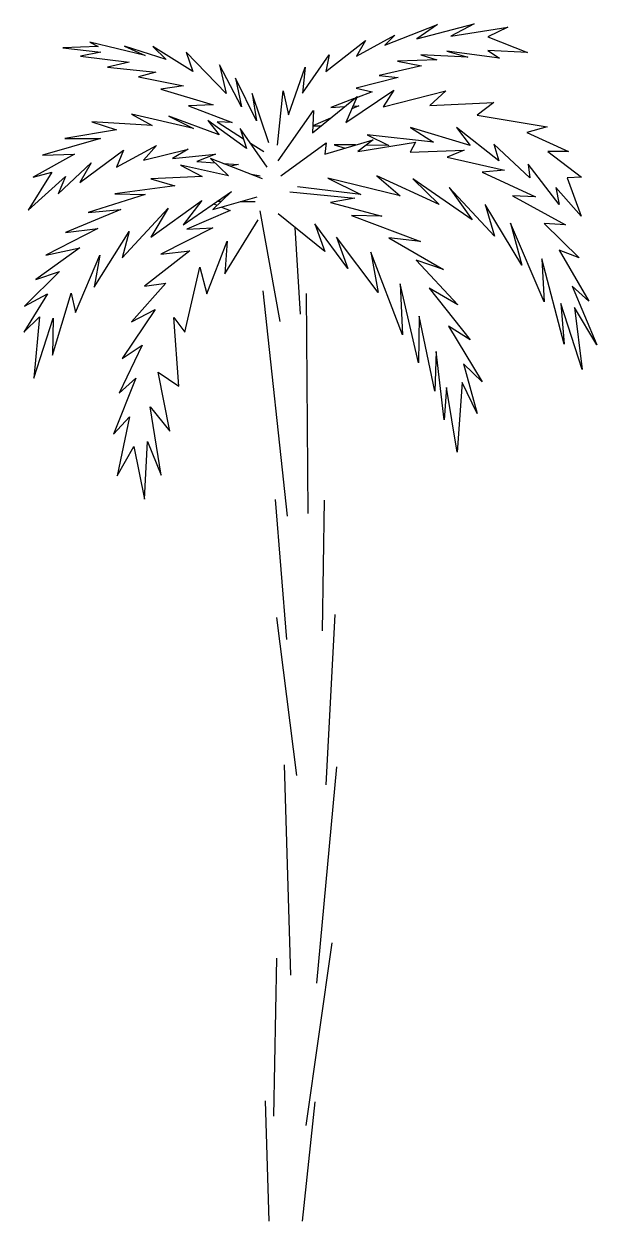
# Model space of a CAD drawing. Header units: millimetres. Extents: x 281.8 to 286.7, y 149.6 to 159.7.
import ezdxf

# ---------------------------------------------------------------- set-up
doc = ezdxf.new("R2010")
doc.units = ezdxf.units.MM

msp = doc.modelspace()

# ---------------------------------------------------------------- linework, layer by layer
for p, q in [((283.998, 157.158), (283.83, 158.087)), ((284.171, 157.218), (284.126, 157.948)), ((284.062, 155.518), (283.856, 157.416)), ((284.235, 155.542), (284.222, 157.393)), ((284.055, 154.483), (283.959, 155.66)), ((284.356, 154.554), (284.371, 155.653)), ((284.14, 153.337), (283.972, 154.666)), ((284.385, 153.259), (284.463, 154.692)), ((284.088, 151.659), (284.036, 153.427)), ((284.309, 151.591), (284.477, 153.411)), ((284.217, 150.394), (284.437, 151.93)), ((283.946, 150.472), (283.972, 151.801)), ((283.874, 150.601), (283.905, 149.589)), ((284.292, 150.593), (284.183, 149.589))]:
    msp.add_line(p, q)
for points in [[(283.977, 158.641), (284.024, 159.097), (284.07, 158.897), (284.21, 159.297), (284.186, 159.079), (284.41, 159.4), (284.382, 159.26), (284.717, 159.521), (284.642, 159.39), (284.963, 159.567), (284.879, 159.483), (285.322, 159.655), (285.149, 159.535), (285.629, 159.66), (285.433, 159.558), (285.913, 159.632), (285.745, 159.553), (286.08, 159.419), (285.745, 159.437), (285.843, 159.372), (285.401, 159.432), (285.578, 159.381), (285.182, 159.4), (285.317, 159.358), (284.987, 159.348), (285.187, 159.307), (284.833, 159.227), (284.991, 159.209), (284.638, 159.12), (284.773, 159.088), (284.641, 159.039)], [(283.903, 158.66), (283.763, 159.074), (283.8, 158.846), (283.623, 159.204), (283.674, 158.962), (283.488, 159.316), (283.544, 159.074), (283.209, 159.423), (283.265, 159.26), (282.93, 159.47), (283.042, 159.362), (282.692, 159.474), (282.865, 159.395), (282.399, 159.507), (282.469, 159.47), (282.171, 159.46), (282.492, 159.423), (282.32, 159.39), (282.73, 159.339), (282.548, 159.297), (282.953, 159.255), (282.809, 159.214), (283.186, 159.139), (282.995, 159.111), (283.437, 158.981), (283.228, 158.972), (283.595, 158.832), (283.47, 158.837), (283.69, 158.695)], [(283.983, 158.508), (284.281, 158.931), (284.27, 158.743), (284.646, 159.051), (284.552, 158.832), (284.955, 159.104), (284.866, 158.962), (285.393, 159.098), (285.258, 158.973), (285.796, 158.999), (285.655, 158.894), (286.245, 158.795), (286.073, 158.748), (286.423, 158.586), (286.25, 158.586), (286.532, 158.372), (286.412, 158.367), (286.53, 158.043), (286.318, 158.283), (286.345, 158.142), (286.083, 158.482), (286.099, 158.367), (285.796, 158.649), (285.838, 158.508), (285.482, 158.79), (285.597, 158.639), (285.096, 158.79), (285.289, 158.665), (284.73, 158.727), (284.913, 158.639), (284.723, 158.641)], [(284.622, 159.032), (284.424, 158.958), (284.54, 158.965)], [(284.611, 158.969), (284.661, 158.972), (284.601, 158.946)], [(283.889, 158.456), (283.664, 158.78), (283.716, 158.612), (283.392, 158.848), (283.486, 158.727), (283.063, 158.884), (283.272, 158.78), (282.749, 158.9), (282.922, 158.806), (282.415, 158.837), (282.624, 158.769), (282.19, 158.696), (282.488, 158.696), (282.002, 158.555), (282.269, 158.565), (281.924, 158.372), (282.081, 158.414), (281.882, 158.095), (282.195, 158.378), (282.133, 158.231), (282.41, 158.492), (282.316, 158.325), (282.681, 158.597), (282.624, 158.456), (282.959, 158.639), (282.849, 158.513), (283.225, 158.607), (283.095, 158.529), (283.455, 158.565), (283.298, 158.503), (283.452, 158.491)], [(284.423, 158.869), (284.275, 158.804), (284.345, 158.804)], [(283.749, 158.658), (283.861, 158.586)], [(284.004, 158.382), (284.385, 158.66), (284.375, 158.565), (284.782, 158.686), (284.652, 158.586), (285.137, 158.665), (285.091, 158.581), (285.545, 158.597), (285.404, 158.539), (285.885, 158.43), (285.697, 158.414), (286.146, 158.205), (285.953, 158.215), (286.397, 157.97), (286.219, 157.981), (286.512, 157.693), (286.345, 157.756), (286.595, 157.327), (286.454, 157.453), (286.663, 156.962), (286.475, 157.275), (286.538, 156.753), (286.36, 157.307), (286.386, 156.967), (286.198, 157.683), (286.219, 157.322), (285.937, 157.985), (286.031, 157.63), (285.723, 158.142), (285.801, 157.876), (285.42, 158.283), (285.613, 158.012), (285.116, 158.357), (285.336, 158.142), (284.813, 158.382), (285.007, 158.215), (284.401, 158.362), (284.677, 158.226), (284.145, 158.289)], [(284.634, 158.642), (284.453, 158.644), (284.545, 158.616)], [(283.852, 158.357), (283.413, 158.529), (283.565, 158.382), (283.162, 158.471), (283.345, 158.378), (282.911, 158.357), (283.115, 158.299), (282.608, 158.231), (282.864, 158.226), (282.384, 158.074), (282.661, 158.1), (282.195, 157.907), (282.467, 157.938), (282.029, 157.714), (282.316, 157.777), (281.945, 157.51), (282.143, 157.578), (281.851, 157.286), (282.044, 157.39), (281.845, 157.066), (281.976, 157.197), (281.929, 156.68), (282.091, 157.186), (282.086, 156.873), (282.243, 157.395), (282.279, 157.233), (282.483, 157.714), (282.436, 157.447), (282.729, 157.913), (282.671, 157.693), (283.058, 158.111), (282.911, 157.866), (283.34, 158.174), (283.183, 157.97), (283.591, 158.252), (283.434, 158.1), (283.805, 158.205)], [(283.522, 158.486), (283.648, 158.477), (283.582, 158.463)], [(283.744, 158.399), (283.831, 158.382)], [(284.082, 158.247), (284.626, 158.195), (284.422, 158.158), (284.855, 158.043), (284.599, 158.049), (285.179, 157.829), (284.913, 157.86), (285.373, 157.594), (285.143, 157.672), (285.493, 157.296), (285.253, 157.437), (285.597, 157.004), (285.415, 157.118), (285.697, 156.648), (285.54, 156.8), (285.655, 156.382), (285.53, 156.643), (285.488, 156.058), (285.399, 156.601), (285.378, 156.33), (285.31, 156.904), (285.3, 156.57), (285.169, 157.202), (285.163, 156.81), (285.007, 157.474), (285.028, 157.045), (284.761, 157.74), (284.824, 157.401), (284.474, 157.866), (284.568, 157.604), (284.291, 157.98), (284.375, 157.745), (283.983, 158.064)], [(283.505, 158.12), (283.58, 158.09), (283.215, 157.933), (283.434, 157.944), (282.995, 157.724), (283.241, 157.751), (282.859, 157.453), (283.037, 157.479), (282.749, 157.155), (282.948, 157.259), (282.671, 156.847), (282.838, 156.957), (282.645, 156.554), (282.786, 156.68), (282.598, 156.209), (282.734, 156.355), (282.629, 155.859), (282.77, 156.105), (282.859, 155.661), (282.885, 156.147), (283, 155.865), (282.906, 156.439), (283.073, 156.235), (282.974, 156.732), (283.147, 156.612), (283.105, 157.192), (283.199, 157.066), (283.324, 157.615), (283.382, 157.39), (283.554, 157.834), (283.533, 157.557), (283.815, 158.012)], [(283.439, 158.147), (283.47, 158.135)], [(283.503, 158.167), (283.468, 158.167)], [(283.789, 158.163), (283.662, 158.165)]]:
    msp.add_lwpolyline(points)

doc.saveas('drawing.dxf')
